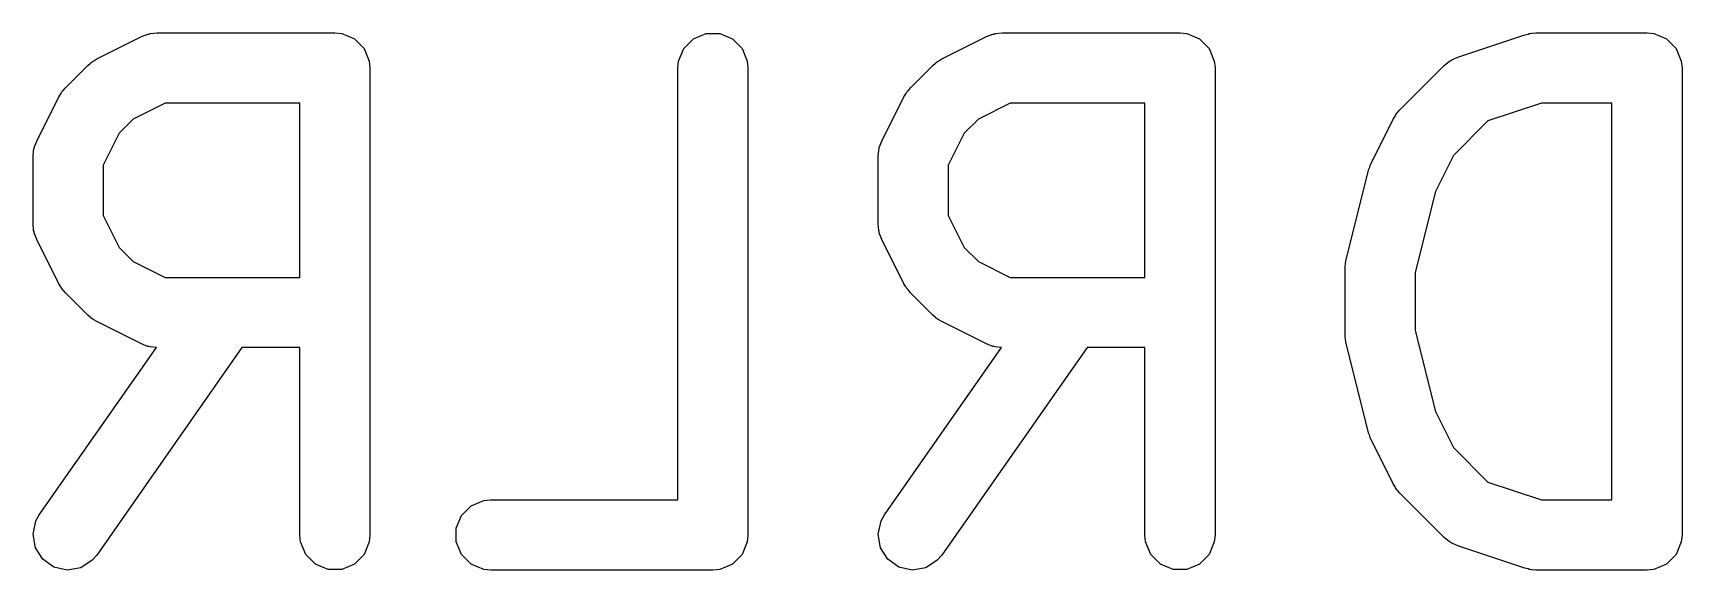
# Model space of a CAD drawing. Extents: x -2.1 to 1.75, y 0.25 to 2.72.
# Drawn here: x 0.8145 to 0.9535, y 0.8141 to 0.8593 of the extents above; entities that cross this region are included whole.
import ezdxf

# ---------------------------------------------------------------- set-up
doc = ezdxf.new("R2010")
doc.units = 0
doc.header["$MEASUREMENT"] = 0
doc.layers.add('BLACK', color=7, linetype='CONTINUOUS')

msp = doc.modelspace()

# ---------------------------------------------------------------- linework, layer by layer
at = {"layer": 'BLACK', "linetype": 'CONTINUOUS'}
for p, q in [((0.82364, 0.85903), (0.82418, 0.85923)), ((0.82418, 0.85923), (0.82428, 0.85924)), ((0.82428, 0.85924), (0.82438, 0.85928)), ((0.82438, 0.85928), (0.82496, 0.85934)), ((0.82496, 0.85934), (0.83995, 0.85934)), ((0.83995, 0.85934), (0.84053, 0.85928)), ((0.84053, 0.85928), (0.8416, 0.85884)), ((0.87019, 0.85884), (0.87125, 0.85928)), ((0.87125, 0.85928), (0.8724, 0.85928)), ((0.8724, 0.85928), (0.87347, 0.85884)), ((0.89488, 0.85903), (0.89542, 0.85923)), ((0.89542, 0.85923), (0.89552, 0.85924)), ((0.89552, 0.85924), (0.89562, 0.85928)), ((0.89562, 0.85928), (0.8962, 0.85934)), ((0.8962, 0.85934), (0.9112, 0.85934)), ((0.9112, 0.85934), (0.91177, 0.85928)), ((0.91177, 0.85928), (0.91284, 0.85884)), ((0.93463, 0.85731), (0.94026, 0.85919)), ((0.94026, 0.85919), (0.94054, 0.85925)), ((0.94054, 0.85925), (0.94062, 0.85928)), ((0.94062, 0.85928), (0.94072, 0.85929)), ((0.94072, 0.85929), (0.94082, 0.85931)), ((0.94082, 0.85931), (0.9409, 0.85931)), ((0.9409, 0.85931), (0.94119, 0.85934)), ((0.94119, 0.85934), (0.95057, 0.85934)), ((0.95057, 0.85934), (0.95114, 0.85928)), ((0.95114, 0.85928), (0.95221, 0.85884)), ((0.81989, 0.85715), (0.82364, 0.85903)), ((0.8416, 0.85884), (0.84241, 0.85803)), ((0.84241, 0.85803), (0.84285, 0.85696)), ((0.86893, 0.85696), (0.86937, 0.85803)), ((0.86937, 0.85803), (0.87019, 0.85884)), ((0.87347, 0.85884), (0.87428, 0.85803)), ((0.87428, 0.85803), (0.87472, 0.85696)), ((0.89113, 0.85715), (0.89488, 0.85903)), ((0.91284, 0.85884), (0.91365, 0.85803)), ((0.91365, 0.85803), (0.91409, 0.85696)), ((0.95221, 0.85884), (0.95302, 0.85803)), ((0.95302, 0.85803), (0.95346, 0.85696)), ((0.81724, 0.85472), (0.81912, 0.8566)), ((0.81912, 0.8566), (0.81935, 0.85678)), ((0.81935, 0.85678), (0.8194, 0.85684)), ((0.8194, 0.85684), (0.81949, 0.8569)), ((0.81949, 0.8569), (0.81957, 0.85697)), ((0.81957, 0.85697), (0.81964, 0.857)), ((0.81964, 0.857), (0.81989, 0.85715)), ((0.84285, 0.85696), (0.84291, 0.85639)), ((0.84291, 0.85639), (0.84291, 0.81701)), ((0.86887, 0.85639), (0.86893, 0.85696)), ((0.86887, 0.81997), (0.86887, 0.85639)), ((0.87472, 0.85696), (0.87478, 0.85639)), ((0.87478, 0.85639), (0.87478, 0.81701)), ((0.88849, 0.85472), (0.89036, 0.8566)), ((0.89036, 0.8566), (0.89059, 0.85678)), ((0.89059, 0.85678), (0.89064, 0.85684)), ((0.89064, 0.85684), (0.89073, 0.8569)), ((0.89073, 0.8569), (0.89081, 0.85697)), ((0.89081, 0.85697), (0.89088, 0.857)), ((0.89088, 0.857), (0.89113, 0.85715)), ((0.91409, 0.85696), (0.91415, 0.85639)), ((0.91415, 0.85639), (0.91415, 0.81701)), ((0.92973, 0.85285), (0.93348, 0.8566)), ((0.93348, 0.8566), (0.93393, 0.85697)), ((0.93393, 0.85697), (0.93403, 0.85701)), ((0.93403, 0.85701), (0.93411, 0.85708)), ((0.93411, 0.85708), (0.93463, 0.85731)), ((0.95346, 0.85696), (0.95352, 0.85639)), ((0.95352, 0.85639), (0.95352, 0.81701)), ((0.81482, 0.85021), (0.81669, 0.85396)), ((0.81669, 0.85396), (0.81685, 0.8542)), ((0.81685, 0.8542), (0.81688, 0.85428)), ((0.81688, 0.85428), (0.81694, 0.85436)), ((0.81694, 0.85436), (0.817, 0.85445)), ((0.817, 0.85445), (0.81706, 0.8545)), ((0.81706, 0.8545), (0.81724, 0.85472)), ((0.88606, 0.85021), (0.88793, 0.85396)), ((0.88793, 0.85396), (0.88809, 0.8542)), ((0.88809, 0.8542), (0.88812, 0.85428)), ((0.88812, 0.85428), (0.88819, 0.85436)), ((0.88819, 0.85436), (0.88824, 0.85445)), ((0.88824, 0.85445), (0.8883, 0.8545)), ((0.8883, 0.8545), (0.88849, 0.85472)), ((0.82565, 0.85343), (0.82296, 0.85208)), ((0.837, 0.85343), (0.82565, 0.85343)), ((0.837, 0.83872), (0.837, 0.85343)), ((0.89689, 0.85343), (0.8942, 0.85208)), ((0.90824, 0.85343), (0.89689, 0.85343)), ((0.90824, 0.83872), (0.90824, 0.85343)), ((0.92918, 0.85208), (0.92933, 0.85233)), ((0.92933, 0.85233), (0.92936, 0.8524)), ((0.92936, 0.8524), (0.92943, 0.85248)), ((0.92943, 0.85248), (0.92949, 0.85257)), ((0.92949, 0.85257), (0.92954, 0.85262)), ((0.92954, 0.85262), (0.92973, 0.85285)), ((0.94167, 0.85343), (0.93716, 0.85193)), ((0.94761, 0.85343), (0.94167, 0.85343)), ((0.94761, 0.81997), (0.94761, 0.85343)), ((0.82176, 0.85089), (0.82041, 0.84819)), ((0.82296, 0.85208), (0.82176, 0.85089)), ((0.893, 0.85089), (0.89165, 0.84819)), ((0.8942, 0.85208), (0.893, 0.85089)), ((0.9273, 0.84833), (0.92918, 0.85208)), ((0.93716, 0.85193), (0.93425, 0.84901)), ((0.81451, 0.84889), (0.81456, 0.84946)), ((0.81456, 0.84946), (0.8146, 0.84956)), ((0.8146, 0.84956), (0.81461, 0.84967)), ((0.81461, 0.84967), (0.81482, 0.85021)), ((0.88575, 0.84889), (0.8858, 0.84946)), ((0.8858, 0.84946), (0.88584, 0.84956)), ((0.88584, 0.84956), (0.88585, 0.84967)), ((0.88585, 0.84967), (0.88606, 0.85021)), ((0.81451, 0.84326), (0.81451, 0.84889)), ((0.82041, 0.84819), (0.82041, 0.84396)), ((0.88575, 0.84326), (0.88575, 0.84889)), ((0.89165, 0.84819), (0.89165, 0.84396)), ((0.9271, 0.84779), (0.92719, 0.84803)), ((0.92719, 0.84803), (0.92727, 0.84827)), ((0.92727, 0.84827), (0.92729, 0.84829)), ((0.92729, 0.84829), (0.9273, 0.84833)), ((0.93425, 0.84901), (0.93273, 0.84598)), ((0.9252, 0.84023), (0.92708, 0.84773)), ((0.92708, 0.84773), (0.92709, 0.84777)), ((0.92709, 0.84777), (0.9271, 0.84779)), ((0.93273, 0.84598), (0.93102, 0.83915)), ((0.82041, 0.84396), (0.82176, 0.84126)), ((0.89165, 0.84396), (0.893, 0.84126)), ((0.81456, 0.84269), (0.81451, 0.84326)), ((0.8146, 0.84259), (0.81456, 0.84269)), ((0.81461, 0.84248), (0.8146, 0.84259)), ((0.81482, 0.84194), (0.81461, 0.84248)), ((0.8858, 0.84269), (0.88575, 0.84326)), ((0.88584, 0.84259), (0.8858, 0.84269)), ((0.88585, 0.84248), (0.88584, 0.84259)), ((0.88606, 0.84194), (0.88585, 0.84248)), ((0.81669, 0.83819), (0.81482, 0.84194)), ((0.82176, 0.84126), (0.82296, 0.84006)), ((0.88793, 0.83819), (0.88606, 0.84194)), ((0.893, 0.84126), (0.8942, 0.84006)), ((0.82296, 0.84006), (0.82565, 0.83872)), ((0.8942, 0.84006), (0.89689, 0.83872)), ((0.92512, 0.83966), (0.92515, 0.83987)), ((0.92513, 0.83961), (0.92512, 0.83966)), ((0.92515, 0.83987), (0.92517, 0.84009)), ((0.92517, 0.84009), (0.92519, 0.84013)), ((0.92519, 0.84013), (0.9252, 0.84023)), ((0.82565, 0.83872), (0.837, 0.83872)), ((0.89689, 0.83872), (0.90824, 0.83872)), ((0.92512, 0.83951), (0.92513, 0.83961)), ((0.92512, 0.83389), (0.92512, 0.83951)), ((0.93102, 0.83915), (0.93102, 0.83425)), ((0.81685, 0.83794), (0.81669, 0.83819)), ((0.81688, 0.83787), (0.81685, 0.83794)), ((0.81694, 0.83779), (0.81688, 0.83787)), ((0.817, 0.8377), (0.81694, 0.83779)), ((0.81706, 0.83765), (0.817, 0.8377)), ((0.81724, 0.83742), (0.81706, 0.83765)), ((0.81912, 0.83555), (0.81724, 0.83742)), ((0.88809, 0.83794), (0.88793, 0.83819)), ((0.88812, 0.83787), (0.88809, 0.83794)), ((0.88819, 0.83779), (0.88812, 0.83787)), ((0.88824, 0.8377), (0.88819, 0.83779)), ((0.8883, 0.83765), (0.88824, 0.8377)), ((0.88849, 0.83742), (0.8883, 0.83765)), ((0.89036, 0.83555), (0.88849, 0.83742)), ((0.81935, 0.83536), (0.81912, 0.83555)), ((0.89059, 0.83536), (0.89036, 0.83555)), ((0.8194, 0.8353), (0.81935, 0.83536)), ((0.81949, 0.83525), (0.8194, 0.8353)), ((0.81957, 0.83518), (0.81949, 0.83525)), ((0.81964, 0.83515), (0.81957, 0.83518)), ((0.81989, 0.835), (0.81964, 0.83515)), ((0.82364, 0.83312), (0.81989, 0.835)), ((0.89064, 0.8353), (0.89059, 0.83536)), ((0.89073, 0.83525), (0.89064, 0.8353)), ((0.89081, 0.83518), (0.89073, 0.83525)), ((0.89088, 0.83515), (0.89081, 0.83518)), ((0.89113, 0.835), (0.89088, 0.83515)), ((0.89488, 0.83312), (0.89113, 0.835)), ((0.93102, 0.83425), (0.93273, 0.82742)), ((0.81504, 0.81871), (0.82491, 0.83281)), ((0.83212, 0.83281), (0.81988, 0.81532)), ((0.82418, 0.83291), (0.82364, 0.83312)), ((0.82428, 0.83291), (0.82418, 0.83291)), ((0.82438, 0.83287), (0.82428, 0.83291)), ((0.82491, 0.83281), (0.82438, 0.83287)), ((0.837, 0.83281), (0.83212, 0.83281)), ((0.837, 0.81701), (0.837, 0.83281)), ((0.88628, 0.81871), (0.89615, 0.83281)), ((0.90336, 0.83281), (0.89112, 0.81532)), ((0.89542, 0.83291), (0.89488, 0.83312)), ((0.89552, 0.83291), (0.89542, 0.83291)), ((0.89562, 0.83287), (0.89552, 0.83291)), ((0.89615, 0.83281), (0.89562, 0.83287)), ((0.90824, 0.83281), (0.90336, 0.83281)), ((0.90824, 0.81701), (0.90824, 0.83281)), ((0.92513, 0.83379), (0.92512, 0.83389)), ((0.92512, 0.83374), (0.92513, 0.83379)), ((0.92515, 0.83353), (0.92512, 0.83374)), ((0.92517, 0.83331), (0.92515, 0.83353)), ((0.92519, 0.83327), (0.92517, 0.83331)), ((0.9252, 0.83317), (0.92519, 0.83327)), ((0.92708, 0.82567), (0.9252, 0.83317)), ((0.93273, 0.82742), (0.93425, 0.82439)), ((0.92709, 0.82563), (0.92708, 0.82567)), ((0.9271, 0.82561), (0.92709, 0.82563)), ((0.92719, 0.82537), (0.9271, 0.82561)), ((0.92727, 0.82513), (0.92719, 0.82537)), ((0.92729, 0.82511), (0.92727, 0.82513)), ((0.9273, 0.82507), (0.92729, 0.82511)), ((0.92918, 0.82132), (0.9273, 0.82507)), ((0.93425, 0.82439), (0.93716, 0.82147)), ((0.92933, 0.82107), (0.92918, 0.82132)), ((0.92936, 0.821), (0.92933, 0.82107)), ((0.92943, 0.82092), (0.92936, 0.821)), ((0.92949, 0.82083), (0.92943, 0.82092)), ((0.92954, 0.82078), (0.92949, 0.82083)), ((0.92973, 0.82055), (0.92954, 0.82078)), ((0.93348, 0.8168), (0.92973, 0.82055)), ((0.93716, 0.82147), (0.94167, 0.81997)), ((0.85062, 0.81866), (0.85144, 0.81947)), ((0.85144, 0.81947), (0.8525, 0.81991)), ((0.8525, 0.81991), (0.85308, 0.81997)), ((0.85308, 0.81997), (0.86887, 0.81997)), ((0.94167, 0.81997), (0.94761, 0.81997)), ((0.81451, 0.81708), (0.81475, 0.8182)), ((0.81475, 0.8182), (0.81504, 0.81871)), ((0.85018, 0.81759), (0.85062, 0.81866)), ((0.85018, 0.81644), (0.85018, 0.81759)), ((0.88575, 0.81708), (0.886, 0.8182)), ((0.886, 0.8182), (0.88628, 0.81871)), ((0.81471, 0.81594), (0.81451, 0.81708)), ((0.83706, 0.81644), (0.837, 0.81701)), ((0.8375, 0.81537), (0.83706, 0.81644)), ((0.84285, 0.81644), (0.84241, 0.81537)), ((0.84291, 0.81701), (0.84285, 0.81644)), ((0.85062, 0.81537), (0.85018, 0.81644)), ((0.87472, 0.81644), (0.87428, 0.81537)), ((0.87478, 0.81701), (0.87472, 0.81644)), ((0.88595, 0.81594), (0.88575, 0.81708)), ((0.9083, 0.81644), (0.90824, 0.81701)), ((0.90874, 0.81537), (0.9083, 0.81644)), ((0.91409, 0.81644), (0.91365, 0.81537)), ((0.91415, 0.81701), (0.91409, 0.81644)), ((0.93393, 0.81643), (0.93348, 0.8168)), ((0.93403, 0.81639), (0.93393, 0.81643)), ((0.93411, 0.81632), (0.93403, 0.81639)), ((0.93463, 0.81609), (0.93411, 0.81632)), ((0.94026, 0.81421), (0.93463, 0.81609)), ((0.95346, 0.81644), (0.95302, 0.81537)), ((0.95352, 0.81701), (0.95346, 0.81644)), ((0.81533, 0.81497), (0.81471, 0.81594)), ((0.81627, 0.81431), (0.81533, 0.81497)), ((0.8195, 0.81488), (0.81853, 0.81426)), ((0.81988, 0.81532), (0.8195, 0.81488)), ((0.83831, 0.81456), (0.8375, 0.81537)), ((0.84241, 0.81537), (0.8416, 0.81456)), ((0.85144, 0.81456), (0.85062, 0.81537)), ((0.87428, 0.81537), (0.87347, 0.81456)), ((0.88657, 0.81497), (0.88595, 0.81594)), ((0.88751, 0.81431), (0.88657, 0.81497)), ((0.89074, 0.81488), (0.88977, 0.81426)), ((0.89112, 0.81532), (0.89074, 0.81488)), ((0.90956, 0.81456), (0.90874, 0.81537)), ((0.91365, 0.81537), (0.91284, 0.81456)), ((0.95302, 0.81537), (0.95221, 0.81456)), ((0.81739, 0.81406), (0.81627, 0.81431)), ((0.81853, 0.81426), (0.81739, 0.81406)), ((0.83938, 0.81412), (0.83831, 0.81456)), ((0.84053, 0.81412), (0.83938, 0.81412)), ((0.8416, 0.81456), (0.84053, 0.81412)), ((0.8525, 0.81412), (0.85144, 0.81456)), ((0.85308, 0.81406), (0.8525, 0.81412)), ((0.87183, 0.81406), (0.85308, 0.81406)), ((0.8724, 0.81412), (0.87183, 0.81406)), ((0.87347, 0.81456), (0.8724, 0.81412)), ((0.88863, 0.81406), (0.88751, 0.81431)), ((0.88977, 0.81426), (0.88863, 0.81406)), ((0.91062, 0.81412), (0.90956, 0.81456)), ((0.91177, 0.81412), (0.91062, 0.81412)), ((0.91284, 0.81456), (0.91177, 0.81412)), ((0.94054, 0.81415), (0.94026, 0.81421)), ((0.94062, 0.81412), (0.94054, 0.81415)), ((0.94072, 0.81411), (0.94062, 0.81412)), ((0.94082, 0.81409), (0.94072, 0.81411)), ((0.9409, 0.81409), (0.94082, 0.81409)), ((0.94119, 0.81406), (0.9409, 0.81409)), ((0.95057, 0.81406), (0.94119, 0.81406)), ((0.95114, 0.81412), (0.95057, 0.81406)), ((0.95221, 0.81456), (0.95114, 0.81412))]:
    msp.add_line(p, q, dxfattribs=at)

doc.saveas('drawing.dxf')
